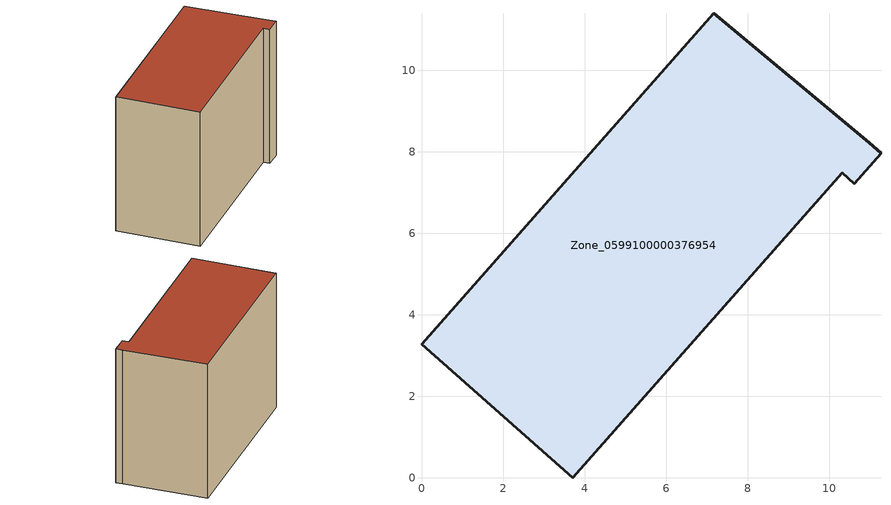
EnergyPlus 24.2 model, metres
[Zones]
Zone_0599100000376954
 floor ground (C_G): 7.17,11.4 10.98,8.22 11.27,7.97 10.62,7.22 10.32,7.48 3.71,0 0,3.28 z0
 wall outside (C_F): 10.62,7.22 11.27,7.97 10.98,8.22 7.17,11.4 0,3.28 3.71,0 10.32,7.48 10.62,7.22 z0:8.45
 roof outside (C_R): 10.98,8.22 7.17,11.4 0,3.28 3.71,0 10.32,7.48 10.62,7.22 11.27,7.97 z8.45
[BUILDING]
Pand.0599100000376954: North Axis=0; Terrain=City; Loads Convergence Tolerance Value=0.04; Temperature Convergence Tolerance Value=0.4; Solar Distribution=FullExterior; Maximum Number of Warmup Days=25; Minimum Number of Warmup Days=1
[Site:Location]
Rotterdam.The.Hague.AP_ZH_NLD Design_Conditions: Latitude=51.96; Longitude=4.45; Time Zone=1; Elevation=-4.5
[SITE:GROUNDTEMPERATURE:BUILDINGSURFACE]
18, 18, 18, 18, 18, 18, 18, 18, 18, 18, 18, 18
[MATERIAL] Thermal Absorptance=0.9; Solar Absorptance=0.7; Visible Absorptance=0.7
Name | Roughness | Thickness | Conductivity | Density | Specific Heat
G.TI.1992-2005 | MediumSmooth | 0.15 | 0.06 | 540 | 1210
F.TI.1992-2005 | Rough | 0.3 | 0.12 | 1920 | 840
R.TI.1992-2005 | MediumRough | 0.2 | 0.08 | 1500 | 1000
[CONSTRUCTION]
C_G: G.TI.1992-2005
C_F: F.TI.1992-2005
C_R: R.TI.1992-2005
[ZONE]
Zone_0599100000376954: Type=1; Multiplier=1; Ceiling Height=Autocalculate; Volume=Autocalculate; Floor Area=autocalculate; Part of Total Floor Area=Yes
[ZONEINFILTRATION:DESIGNFLOWRATE]
Infil_Zone_0599100000376954: Zone or ZoneList or Space or SpaceList=Zone_0599100000376954; Schedule=AlwaysOn; Design Flow Rate Calculation Method=Flow/Area; Flow Rate per Floor Area=0.0015; Constant Term Coefficient=1; Temperature Term Coefficient=0; Velocity Term Coefficient=0; Velocity Squared Term Coefficient=0
[HVACTEMPLATE:ZONE:IDEALLOADSAIRSYSTEM]
Zone_0599100000376954: Maximum Heating Supply Air Temperature=50; Minimum Cooling Supply Air Temperature=13; Maximum Heating Supply Air Humidity Ratio=0.0156; Minimum Cooling Supply Air Humidity Ratio=0.0077; Heating Limit=NoLimit; Cooling Limit=NoLimit; Dehumidification Control Type=ConstantSensibleHeatRatio; Cooling Sensible Heat Ratio=0.7; Dehumidification Setpoint=60; Humidification Control Type=None; Humidification Setpoint=30; Outdoor Air Method=None; Outdoor Air Flow Rate per Person=0.00944; Outdoor Air Flow Rate per Zone Floor Area=0; Outdoor Air Flow Rate per Zone=0; Demand Controlled Ventilation Type=None; Outdoor Air Economizer Type=NoEconomizer; Heat Recovery Type=None; Sensible Heat Recovery Effectiveness=0.7; Latent Heat Recovery Effectiveness=0.65
[ZONECONTROL:THERMOSTAT]
ThermostatControl_Zone_0599100000376954: Zone or ZoneList=Zone_0599100000376954; Control Type Schedule=DualSetpointControlType; Control 1=Thermostat_Zone_0599100000376954; Temperature Difference Between Cutout And Setpoint=0
[THERMOSTATSETPOINT:DUALSETPOINT]
Thermostat_Zone_0599100000376954: Heating Setpoint Temperature Schedule=HeatingSetpoint_Zone_0599100000376954; Cooling Setpoint Temperature Schedule=CoolingSetpoint_Zone_0599100000376954
[SCHEDULE:COMPACT]
HeatingSetpoint_Zone_0599100000376954: Through: 12/31, For: AllDays, Until: 24:00, 21
CoolingSetpoint_Zone_0599100000376954: Through: 12/31, For: AllDays, Until: 24:00, 24
DualSetpointControlType: Through: 12/31, For: AllDays, Until: 24:00, 4
AlwaysOn: Through: 12/31, For: AllDays, Until: 24:00, 1
